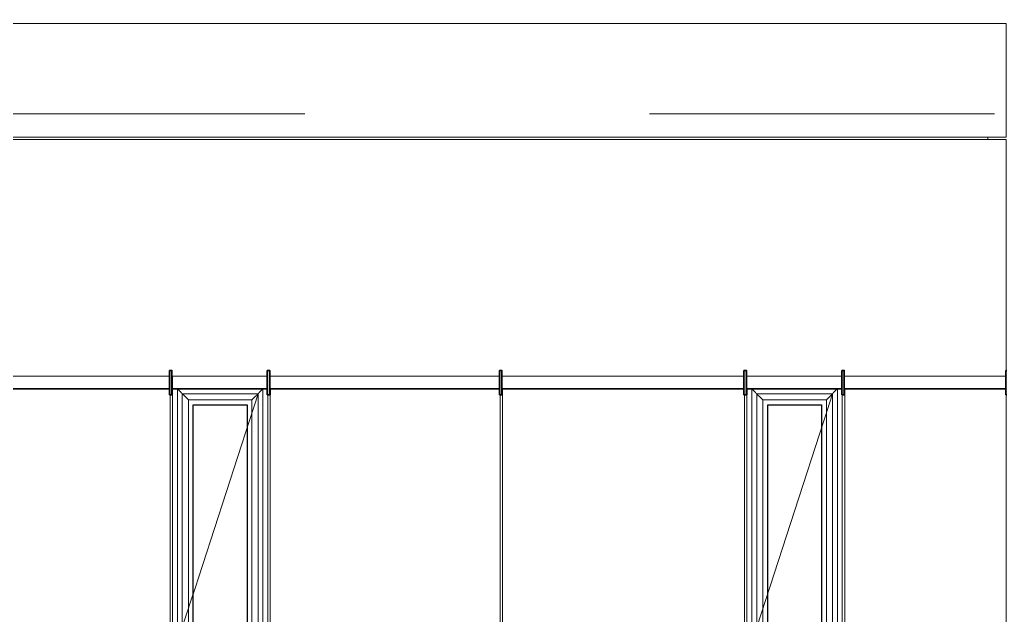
# Model space of a CAD drawing. Header units: millimetres. Extents: x -46169 to 174149, y -86316 to 18123.
# Drawn here: x 114139 to 118175, y -70309 to -67873 of the extents above; entities that cross this region are included whole.
import ezdxf

# ---------------------------------------------------------------- set-up
doc = ezdxf.new("R2010")
doc.units = ezdxf.units.MM
doc.header["$MEASUREMENT"] = 0
doc.linetypes.add('Dashed', pattern=[2822.222233, 1411.111116, -1411.111116])
doc.linetypes.add('Wipeout_Contour', pattern=[1000, 0, -1000])
for name, color, linetype, lineweight, true_color in [('A04_A04_1_A-35-M_FFE_Sanitary_Pen_No__105', 7, 'Continuous', 15, 0xa6a6a6), ('A04_A04_1_New_A-25-M_Curtain_Wall_Pen_No__23', 7, 'Continuous', 30, 0x2a2a2a), ('A04_A04_1_New_A-25-M_Curtain_Wall_Pen_No__44', 7, 'Continuous', 35, 0x444444), ('A04_A04_1_New_A-25-M_Curtain_Wall_Pen_No__63', 7, 'Continuous', 20, 0x606060)]:
    doc.layers.add(name, color=color, linetype=linetype, lineweight=lineweight, true_color=true_color)
doc.layers.add('A04_A04_1_New_A-25-M_Curtain_Wall', color=7, linetype='Continuous')
for name, color, linetype, lineweight in [('A04_A04_1_New_A-25-M_Curtain_Wall_Pen_No__2', 8, 'Continuous', 15), ('A04_A04_1_New_A-25-M_Curtain_Wall_Pen_No__3', 7, 'Continuous', 18), ('A04_A04_1_New_A-25-M_Curtain_Wall_Pen_No__87', 8, 'Continuous', 20)]:
    doc.layers.add(name, color=color, linetype=linetype, lineweight=lineweight)

msp = doc.modelspace()

# ---------------------------------------------------------------- wipeouts: each hides what was drawn before it
at = {"color": 254, "linetype": 'Wipeout_Contour', "lineweight": 0, "ltscale": 1061988.203704401}
msp.add_wipeout([(109930.2, -67857.9), (109930.2, -67907.9), (109935.2, -67907.9), (109935.2, -67887.9), (118175.2, -67887.9), (118175.2, -67907.9), (118180.2, -67907.9), (118180.2, -67857.9)], dxfattribs=at).dxf.layer = 'A04_A04_1_New_A-25-M_Curtain_Wall'
at = {"color": 254, "linetype": 'Wipeout_Contour', "lineweight": 0, "ltscale": 1093173.70973909}
msp.add_wipeout([(118100.2, -68362.9), (118175.2, -68362.9), (118175.2, -69307.9), (118185.2, -69307.9), (118185.2, -68362.9), (118260.2, -68362.9), (118260.2, -68357.9), (118100.2, -68357.9)], dxfattribs=at).dxf.layer = 'A04_A04_1_New_A-25-M_Curtain_Wall'
at = {"color": 254, "linetype": 'Wipeout_Contour', "lineweight": 0, "ltscale": 811993.153854}
msp.add_wipeout([(115163.9, -69384.7), (115163.9, -71352.9), (116104.1, -71352.9), (116104.1, -69407.9), (116101.8, -69407.9), (116101.8, -69384.7)], dxfattribs=at).dxf.layer = 'A04_A04_1_New_A-25-M_Curtain_Wall'
at = {"color": 254, "linetype": 'Wipeout_Contour', "lineweight": 0, "ltscale": 823129.538805}
msp.add_wipeout([(117514.2, -71352.9), (118175.2, -71352.9), (118175.2, -69407.9), (118172.9, -69407.9), (118172.9, -69384.7), (117514.2, -69384.7)], dxfattribs=at).dxf.layer = 'A04_A04_1_New_A-25-M_Curtain_Wall'
at = {"color": 254, "linetype": 'Wipeout_Contour', "lineweight": 0, "ltscale": 403591.757015}
msp.add_wipeout([(114848.9, -69447.9), (114848.9, -71267.9), (114849, -69447.9)], dxfattribs=at).dxf.layer = 'A04_A04_1_New_A-25-M_Curtain_Wall'
at = {"color": 254, "linetype": 'Wipeout_Contour', "lineweight": 0, "ltscale": 409627.414777}
msp.add_wipeout([(117199.1, -69447.9), (117199.1, -71267.9), (117199.2, -69447.9)], dxfattribs=at).dxf.layer = 'A04_A04_1_New_A-25-M_Curtain_Wall'

# ---------------------------------------------------------------- next in the draw order: linework, layer by layer
at = {"layer": 'A04_A04_1_New_A-25-M_Curtain_Wall_Pen_No__44', "linetype": 'Continuous'}
msp.add_line((118177.9, -69407.9), (118172.9, -69407.9), dxfattribs=at)
at = {"layer": 'A04_A04_1_New_A-25-M_Curtain_Wall_Pen_No__87', "linetype": 'Continuous'}
msp.add_line((118175.2, -70357.9), (118175.2, -69407.9), dxfattribs=at)

# ---------------------------------------------------------------- next in the draw order: wipeouts: each hides what was drawn before it
at = {"color": 254, "linetype": 'Wipeout_Contour', "lineweight": 0, "ltscale": 531857.36797}
msp.add_wipeout([(109955.2, -68352.9), (109955.2, -68362.9), (118100.2, -68362.9), (118100.2, -68352.9)], dxfattribs=at).dxf.layer = 'A04_A04_1_New_A-25-M_Curtain_Wall'
at = {"color": 254, "linetype": 'Wipeout_Contour', "lineweight": 0, "ltscale": 538818.923264}
msp.add_wipeout([(115153.9, -70357.9), (115163.9, -70357.9), (115163.9, -69407.9), (115153.9, -69407.9)], dxfattribs=at).dxf.layer = 'A04_A04_1_New_A-25-M_Curtain_Wall'
at = {"color": 254, "linetype": 'Wipeout_Contour', "lineweight": 0, "ltscale": 542071.698147}
msp.add_wipeout([(116104.1, -69407.9), (116104.1, -70357.9), (116114.1, -70357.9), (116114.1, -69407.9)], dxfattribs=at).dxf.layer = 'A04_A04_1_New_A-25-M_Curtain_Wall'
at = {"color": 254, "linetype": 'Wipeout_Contour', "lineweight": 0, "ltscale": 546877.85827}
msp.add_wipeout([(117504.3, -70357.9), (117514.2, -70357.9), (117514.2, -69407.9), (117504.3, -69407.9)], dxfattribs=at).dxf.layer = 'A04_A04_1_New_A-25-M_Curtain_Wall'

# ---------------------------------------------------------------- next in the draw order: wipeouts: each hides what was drawn before it
at = {"color": 254, "linetype": 'Wipeout_Contour', "lineweight": 0, "ltscale": 5627447.604024815}
msp.add_wipeout([(109935.2, -69331.1), (111402.3, -69331.1), (111402.3, -69307.9), (111414.6, -69307.9), (111414.6, -69331.1), (112402, -69331.1), (112402, -69307.9), (112414.3, -69307.9), (112414.3, -69331.1), (112801.7, -69331.1), (112801.7, -69307.9), (112813.9, -69307.9), (112813.9, -69331.1), (113751.7, -69331.1), (113751.7, -69307.9), (113763.9, -69307.9), (113763.9, -69331.1), (114751.7, -69331.1), (114751.7, -69307.9), (114763.9, -69307.9), (114763.9, -69331.1), (115151.6, -69331.1), (115151.6, -69307.9), (115163.8, -69307.9), (115163.8, -69331.1), (116101.8, -69331.1), (116101.8, -69307.9), (116114, -69307.9), (116114, -69331.1), (117101.9, -69331.1), (117101.9, -69307.9), (117114.1, -69307.9), (117114.1, -69331.1), (117502, -69331.1), (117502, -69307.9), (117514.2, -69307.9), (117514.2, -69331.1), (118172.9, -69331.1), (118172.9, -69307.9), (118175.2, -69307.9), (118175.2, -68362.9), (109935.2, -68362.9)], dxfattribs=at).dxf.layer = 'A04_A04_1_New_A-25-M_Curtain_Wall'
at = {"color": 254, "linetype": 'Wipeout_Contour', "lineweight": 0, "ltscale": 674075.866041}
msp.add_wipeout([(115088.9, -71287.9), (115133.9, -71332.9), (115133.9, -69384.7), (115132.1, -69384.7), (115088.9, -69427.9)], dxfattribs=at).dxf.layer = 'A04_A04_1_New_A-25-M_Curtain_Wall'
at = {"color": 254, "linetype": 'Wipeout_Contour', "lineweight": 0, "ltscale": 684137.764939}
msp.add_wipeout([(117439.2, -71287.9), (117484.2, -71332.9), (117484.2, -69384.7), (117482.5, -69384.7), (117439.2, -69427.9)], dxfattribs=at).dxf.layer = 'A04_A04_1_New_A-25-M_Curtain_Wall'

# ---------------------------------------------------------------- next in the draw order: linework, layer by layer
at = {"layer": 'A04_A04_1_New_A-25-M_Curtain_Wall_Pen_No__44', "linetype": 'Continuous'}
msp.add_line((118177.9, -69307.9), (118172.9, -69307.9), dxfattribs=at)

# ---------------------------------------------------------------- next in the draw order: wipeouts: each hides what was drawn before it
at = {"color": 254, "linetype": 'Wipeout_Contour', "lineweight": 0, "ltscale": 1091749.882821786}
msp.add_wipeout([(118175.2, -68352.9), (118100.2, -68352.9), (118100.2, -68357.9), (118260.2, -68357.9), (118260.2, -68352.9), (118185.2, -68352.9), (118185.2, -67907.9), (118175.2, -67907.9)], dxfattribs=at).dxf.layer = 'A04_A04_1_New_A-25-M_Curtain_Wall'
at = {"color": 254, "linetype": 'Wipeout_Contour', "lineweight": 0, "ltscale": 537119.13712}
msp.add_wipeout([(114785.7, -69384.7), (114803.9, -69402.9), (115113.9, -69402.9), (115132.1, -69384.7)], dxfattribs=at).dxf.layer = 'A04_A04_1_New_A-25-M_Curtain_Wall'
at = {"color": 254, "linetype": 'Wipeout_Contour', "lineweight": 0, "ltscale": 545189.173687}
msp.add_wipeout([(117482.5, -69384.7), (117135.9, -69384.7), (117154.1, -69402.9), (117464.2, -69402.9)], dxfattribs=at).dxf.layer = 'A04_A04_1_New_A-25-M_Curtain_Wall'
at = {"color": 254, "linetype": 'Wipeout_Contour', "lineweight": 0, "ltscale": 539540.65427}
msp.add_wipeout([(115068.9, -71267.9), (115088.9, -71287.9), (115088.9, -69427.9), (115068.9, -69447.9)], dxfattribs=at).dxf.layer = 'A04_A04_1_New_A-25-M_Curtain_Wall'
at = {"color": 254, "linetype": 'Wipeout_Contour', "lineweight": 0, "ltscale": 547583.54454}
msp.add_wipeout([(117419.2, -71267.9), (117439.2, -71287.9), (117439.2, -69427.9), (117419.2, -69447.9)], dxfattribs=at).dxf.layer = 'A04_A04_1_New_A-25-M_Curtain_Wall'

# ---------------------------------------------------------------- next in the draw order: wipeouts: each hides what was drawn before it
at = {"color": 254, "linetype": 'Wipeout_Contour', "lineweight": 0, "ltscale": 531465.678895}
msp.add_wipeout([(109935.2, -67887.9), (109935.2, -68352.9), (118175.2, -68352.9), (118175.2, -67887.9)], dxfattribs=at).dxf.layer = 'A04_A04_1_New_A-25-M_Curtain_Wall'
at = {"color": 254, "linetype": 'Wipeout_Contour', "lineweight": 0, "ltscale": 672697.181672}
msp.add_wipeout([(114783.9, -69384.7), (114783.9, -71332.9), (114803.9, -71312.9), (114803.9, -69402.9), (114785.7, -69384.7)], dxfattribs=at).dxf.layer = 'A04_A04_1_New_A-25-M_Curtain_Wall'
at = {"color": 254, "linetype": 'Wipeout_Contour', "lineweight": 0, "ltscale": 808679.049134}
msp.add_wipeout([(115151.6, -69384.7), (115133.9, -69384.7), (115133.9, -71332.9), (115153.9, -71352.9), (115153.9, -69407.9), (115151.6, -69407.9)], dxfattribs=at).dxf.layer = 'A04_A04_1_New_A-25-M_Curtain_Wall'
at = {"color": 254, "linetype": 'Wipeout_Contour', "lineweight": 0, "ltscale": 682751.099052}
msp.add_wipeout([(117134.1, -69384.7), (117134.1, -71332.9), (117154.1, -71312.9), (117154.1, -69402.9), (117135.9, -69384.7)], dxfattribs=at).dxf.layer = 'A04_A04_1_New_A-25-M_Curtain_Wall'
at = {"color": 254, "linetype": 'Wipeout_Contour', "lineweight": 0, "ltscale": 820759.672811}
msp.add_wipeout([(117484.3, -69384.7), (117484.3, -71332.9), (117504.3, -71352.9), (117504.3, -69407.9), (117502, -69407.9), (117502, -69384.7)], dxfattribs=at).dxf.layer = 'A04_A04_1_New_A-25-M_Curtain_Wall'

# ---------------------------------------------------------------- next in the draw order: linework, layer by layer
at = {"layer": 'A04_A04_1_A-35-M_FFE_Sanitary_Pen_No__105', "linetype": 'Dashed'}
msp.add_line((105427.1, -68257.9), (131120.2, -68257.9), dxfattribs=at)
at = {"layer": 'A04_A04_1_New_A-25-M_Curtain_Wall_Pen_No__87', "linetype": 'Continuous'}
for p, q in [((118175.2, -67887.9), (109935.2, -67887.9)), ((118175.2, -68352.9), (118175.2, -67887.9)), ((118175.2, -67907.9), (118175.2, -67907.9)), ((109935.2, -68352.9), (118175.2, -68352.9)), ((118175.2, -68362.9), (109935.2, -68362.9)), ((118100.2, -68357.9), (118100.2, -68352.9)), ((118100.2, -68362.9), (118100.2, -68357.9)), ((118175.2, -69307.9), (118175.2, -68362.9))]:
    msp.add_line(p, q, dxfattribs=at)

# ---------------------------------------------------------------- next in the draw order: wipeouts: each hides what was drawn before it
at = {"color": 254, "linetype": 'Wipeout_Contour', "lineweight": 0, "ltscale": 538513.870035}
msp.add_wipeout([(114764, -71352.9), (114784, -71332.9), (114783.9, -69384.7), (114764, -69384.7)], dxfattribs=at).dxf.layer = 'A04_A04_1_New_A-25-M_Curtain_Wall'
at = {"color": 254, "linetype": 'Wipeout_Contour', "lineweight": 0, "ltscale": 546550.503789}
msp.add_wipeout([(117114.2, -71352.9), (117134.2, -71332.9), (117134.1, -69384.7), (117114.2, -69384.7)], dxfattribs=at).dxf.layer = 'A04_A04_1_New_A-25-M_Curtain_Wall'

# ---------------------------------------------------------------- next in the draw order: wipeouts: each hides what was drawn before it
at = {"color": 254, "linetype": 'Wipeout_Contour', "lineweight": 0, "ltscale": 804988.284866}
msp.add_wipeout([(113764, -71352.9), (114753.9, -71352.9), (114753.9, -69407.9), (114751.7, -69407.9), (114751.7, -69384.7), (113764, -69384.7)], dxfattribs=at).dxf.layer = 'A04_A04_1_New_A-25-M_Curtain_Wall'
at = {"color": 254, "linetype": 'Wipeout_Contour', "lineweight": 0, "ltscale": 817047.721905}
msp.add_wipeout([(116114.1, -71352.9), (117104.1, -71352.9), (117104.1, -69407.9), (117101.9, -69407.9), (117101.9, -69384.7), (116114.1, -69384.7)], dxfattribs=at).dxf.layer = 'A04_A04_1_New_A-25-M_Curtain_Wall'
at = {"color": 254, "linetype": 'Wipeout_Contour', "lineweight": 0, "ltscale": 538679.576768}
msp.add_wipeout([(114848.9, -71267.9), (114848.9, -69447.9), (114803.9, -69402.9), (114803.9, -71312.9)], dxfattribs=at).dxf.layer = 'A04_A04_1_New_A-25-M_Curtain_Wall'
at = {"color": 254, "linetype": 'Wipeout_Contour', "lineweight": 0, "ltscale": 546717.373303}
msp.add_wipeout([(117199.1, -71267.9), (117199.1, -69447.9), (117154.1, -69402.9), (117154.1, -71312.9)], dxfattribs=at).dxf.layer = 'A04_A04_1_New_A-25-M_Curtain_Wall'

# ---------------------------------------------------------------- next in the draw order: wipeouts: each hides what was drawn before it
at = {"color": 254, "linetype": 'Wipeout_Contour', "lineweight": 0, "ltscale": 534695.011318}
msp.add_wipeout([(114751.7, -69381.1), (113761.9, -69381.1), (113762, -69384.7), (114751.7, -69384.7)], dxfattribs=at).dxf.layer = 'A04_A04_1_New_A-25-M_Curtain_Wall'
at = {"color": 254, "linetype": 'Wipeout_Contour', "lineweight": 0, "ltscale": 537451.896244}
msp.add_wipeout([(114754, -70357.9), (114764, -70357.9), (114764, -69407.9), (114754, -69407.9)], dxfattribs=at).dxf.layer = 'A04_A04_1_New_A-25-M_Curtain_Wall'
at = {"color": 254, "linetype": 'Wipeout_Contour', "lineweight": 0, "ltscale": 537184.471903}
msp.add_wipeout([(115113.9, -69402.9), (114803.9, -69402.9), (114848.9, -69447.9), (115068.9, -69447.9)], dxfattribs=at).dxf.layer = 'A04_A04_1_New_A-25-M_Curtain_Wall'
at = {"color": 254, "linetype": 'Wipeout_Contour', "lineweight": 0, "ltscale": 545503.056486}
msp.add_wipeout([(117104.2, -70357.9), (117114.2, -70357.9), (117114.2, -69407.9), (117104.2, -69407.9)], dxfattribs=at).dxf.layer = 'A04_A04_1_New_A-25-M_Curtain_Wall'
at = {"color": 254, "linetype": 'Wipeout_Contour', "lineweight": 0, "ltscale": 545253.54256}
msp.add_wipeout([(117154.1, -69402.9), (117199.1, -69447.9), (117419.2, -69447.9), (117464.2, -69402.9)], dxfattribs=at).dxf.layer = 'A04_A04_1_New_A-25-M_Curtain_Wall'

# ---------------------------------------------------------------- next in the draw order: wipeouts: each hides what was drawn before it
at = {"color": 254, "linetype": 'Wipeout_Contour', "lineweight": 0, "ltscale": 534639.586228}
msp.add_wipeout([(113762.1, -69331.1), (113761.9, -69381.1), (114751.7, -69381.1), (114751.7, -69331.1)], dxfattribs=at).dxf.layer = 'A04_A04_1_New_A-25-M_Curtain_Wall'
at = {"color": 254, "linetype": 'Wipeout_Contour', "lineweight": 0, "ltscale": 539131.210176}
msp.add_wipeout([(114849, -71267.9), (115068.9, -71267.9), (115068.9, -69447.9), (114849, -69447.9)], dxfattribs=at).dxf.layer = 'A04_A04_1_New_A-25-M_Curtain_Wall'
at = {"color": 254, "linetype": 'Wipeout_Contour', "lineweight": 0, "ltscale": 547171.672371}
msp.add_wipeout([(117199.2, -71267.9), (117419.2, -71267.9), (117419.2, -69447.9), (117199.2, -69447.9)], dxfattribs=at).dxf.layer = 'A04_A04_1_New_A-25-M_Curtain_Wall'

# ---------------------------------------------------------------- next in the draw order: hatches: boundary and pattern name
at = {"layer": 'A04_A04_1_New_A-25-M_Curtain_Wall', "linetype": 'Continuous', "lineweight": 0, "true_color": 0xffffff}
msp.add_hatch(color=7, dxfattribs=at).paths.add_polyline_path([(114751.7, -69407.9), (114756.7, -69407.9), (114756.7, -69307.9), (114751.7, -69307.9)])

# ---------------------------------------------------------------- next in the draw order: linework, layer by layer
at = {"layer": 'A04_A04_1_New_A-25-M_Curtain_Wall_Pen_No__23', "linetype": 'Continuous'}
for p, q in [((114848.9, -69447.9), (115068.9, -69447.9)), ((114848.9, -71267.9), (114848.9, -69447.9)), ((115068.9, -69447.9), (115068.9, -71267.9)), ((117199.1, -69447.9), (117419.2, -69447.9)), ((117199.1, -71267.9), (117199.1, -69447.9)), ((117419.2, -69447.9), (117419.2, -71267.9))]:
    msp.add_line(p, q, dxfattribs=at)
at = {"layer": 'A04_A04_1_New_A-25-M_Curtain_Wall_Pen_No__63', "linetype": 'Continuous'}
for p, q in [((114849, -69447.9), (114849, -71267.9)), ((117199.2, -69447.9), (117199.2, -71267.9))]:
    msp.add_line(p, q, dxfattribs=at)
at = {"layer": 'A04_A04_1_New_A-25-M_Curtain_Wall_Pen_No__87', "linetype": 'Continuous'}
for p, q in [((114828.9, -71287.9), (114828.9, -69427.9)), ((114828.9, -69427.9), (115088.9, -69427.9)), ((115088.9, -69427.9), (115088.9, -71287.9)), ((117179.1, -71287.9), (117179.1, -69427.9)), ((117179.1, -69427.9), (117439.2, -69427.9)), ((117439.2, -69427.9), (117439.2, -71287.9))]:
    msp.add_line(p, q, dxfattribs=at)

# ---------------------------------------------------------------- next in the draw order: wipeouts: each hides what was drawn before it
at = {"color": 254, "linetype": 'Wipeout_Contour', "lineweight": 0, "ltscale": 1206852.032353299}
msp.add_wipeout([(114761.7, -69307.9), (114761.7, -69407.9), (114764, -69407.9), (114764, -69384.7), (114761.9, -69384.7), (114761.9, -69381.1), (114762.1, -69331.1), (114763.9, -69331.1), (114763.9, -69307.9)], dxfattribs=at).dxf.layer = 'A04_A04_1_New_A-25-M_Curtain_Wall'

# ---------------------------------------------------------------- next in the draw order: linework, layer by layer
at = {"layer": 'A04_A04_1_New_A-25-M_Curtain_Wall_Pen_No__2', "linetype": 'Continuous'}
for p, q in [((114761.7, -69307.9), (114763.9, -69307.9)), ((114764, -69407.9), (114761.7, -69407.9))]:
    msp.add_line(p, q, dxfattribs=at)
at = {"layer": 'A04_A04_1_New_A-25-M_Curtain_Wall_Pen_No__44', "linetype": 'Continuous'}
for p, q in [((114756.7, -69307.9), (114751.7, -69307.9)), ((114761.7, -69307.9), (114756.7, -69307.9)), ((114756.7, -69407.9), (114751.7, -69407.9)), ((114761.7, -69407.9), (114756.7, -69407.9))]:
    msp.add_line(p, q, dxfattribs=at)
at = {"layer": 'A04_A04_1_New_A-25-M_Curtain_Wall_Pen_No__87', "linetype": 'Continuous'}
msp.add_line((114753.9, -70357.9), (114753.9, -69407.9), dxfattribs=at)

# ---------------------------------------------------------------- next in the draw order: wipeouts: each hides what was drawn before it
at = {"color": 254, "linetype": 'Wipeout_Contour', "lineweight": 0, "ltscale": 537089.3118}
msp.add_wipeout([(115151.6, -69381.1), (114761.9, -69381.1), (114761.9, -69384.7), (115151.6, -69384.7)], dxfattribs=at).dxf.layer = 'A04_A04_1_New_A-25-M_Curtain_Wall'

# ---------------------------------------------------------------- next in the draw order: linework, layer by layer
at = {"layer": 'A04_A04_1_New_A-25-M_Curtain_Wall_Pen_No__3', "linetype": 'Continuous'}
msp.add_line((115113.9, -69402.9), (114803.9, -70357.9), dxfattribs=at)
at = {"layer": 'A04_A04_1_New_A-25-M_Curtain_Wall_Pen_No__87', "linetype": 'Continuous'}
for p, q in [((114803.9, -71312.9), (114803.9, -69402.9)), ((114803.9, -69402.9), (115113.9, -69402.9)), ((115113.9, -69402.9), (115113.9, -71312.9))]:
    msp.add_line(p, q, dxfattribs=at)

# ---------------------------------------------------------------- next in the draw order: wipeouts: each hides what was drawn before it
at = {"color": 254, "linetype": 'Wipeout_Contour', "lineweight": 0, "ltscale": 537034.135021}
msp.add_wipeout([(114762.1, -69331.1), (114761.9, -69381.1), (115151.6, -69381.1), (115151.6, -69331.1)], dxfattribs=at).dxf.layer = 'A04_A04_1_New_A-25-M_Curtain_Wall'

# ---------------------------------------------------------------- next in the draw order: hatches: boundary and pattern name
at = {"layer": 'A04_A04_1_New_A-25-M_Curtain_Wall', "linetype": 'Continuous', "lineweight": 0, "true_color": 0xffffff}
for points in [[(114756.7, -69407.9), (114761.7, -69407.9), (114761.7, -69307.9), (114756.7, -69307.9)], [(115151.6, -69407.9), (115156.6, -69407.9), (115156.6, -69307.9), (115151.6, -69307.9)]]:
    msp.add_hatch(color=7, dxfattribs=at).paths.add_polyline_path(points)

# ---------------------------------------------------------------- next in the draw order: linework, layer by layer
at = {"layer": 'A04_A04_1_New_A-25-M_Curtain_Wall_Pen_No__2', "linetype": 'Continuous'}
for p, q in [((113762.1, -69331.1), (114751.7, -69331.1)), ((114762.1, -69331.1), (114761.9, -69381.1)), ((114751.7, -69381.1), (113761.9, -69381.1)), ((114751.7, -69384.7), (113762, -69384.7)), ((114761.9, -69381.1), (114761.9, -69384.7))]:
    msp.add_line(p, q, dxfattribs=at)
at = {"layer": 'A04_A04_1_New_A-25-M_Curtain_Wall_Pen_No__44', "linetype": 'Continuous'}
for p, q in [((114751.7, -69307.9), (114751.7, -69407.9)), ((114761.7, -69307.9), (114761.7, -69407.9))]:
    msp.add_line(p, q, dxfattribs=at)
at = {"layer": 'A04_A04_1_New_A-25-M_Curtain_Wall_Pen_No__87', "linetype": 'Continuous'}
for p, q in [((114764, -69384.7), (114764, -71352.9)), ((114783.9, -69384.7), (114783.9, -71332.9)), ((114785.7, -69384.7), (114828.9, -69427.9)), ((115132.1, -69384.7), (115088.9, -69427.9)), ((115133.9, -71332.9), (115133.9, -69384.7)), ((115133.9, -69384.7), (115133.9, -71332.9))]:
    msp.add_line(p, q, dxfattribs=at)

# ---------------------------------------------------------------- next in the draw order: wipeouts: each hides what was drawn before it
at = {"color": 254, "linetype": 'Wipeout_Contour', "lineweight": 0, "ltscale": 1209934.138863554}
msp.add_wipeout([(115163.8, -69307.9), (115161.6, -69307.9), (115161.6, -69407.9), (115163.9, -69407.9), (115163.9, -69384.7), (115161.9, -69384.7), (115161.9, -69381.1), (115162, -69331.1), (115163.8, -69331.1)], dxfattribs=at).dxf.layer = 'A04_A04_1_New_A-25-M_Curtain_Wall'

# ---------------------------------------------------------------- next in the draw order: linework, layer by layer
at = {"layer": 'A04_A04_1_New_A-25-M_Curtain_Wall_Pen_No__2', "linetype": 'Continuous'}
for p, q in [((115161.6, -69307.9), (115163.9, -69307.9)), ((115163.9, -69407.9), (115161.6, -69407.9))]:
    msp.add_line(p, q, dxfattribs=at)
at = {"layer": 'A04_A04_1_New_A-25-M_Curtain_Wall_Pen_No__44', "linetype": 'Continuous'}
for p, q in [((115156.6, -69307.9), (115151.6, -69307.9)), ((115161.6, -69307.9), (115156.6, -69307.9)), ((115156.6, -69407.9), (115151.6, -69407.9)), ((115161.6, -69407.9), (115156.6, -69407.9))]:
    msp.add_line(p, q, dxfattribs=at)
at = {"layer": 'A04_A04_1_New_A-25-M_Curtain_Wall_Pen_No__87', "linetype": 'Continuous'}
msp.add_line((115153.9, -71352.9), (115153.9, -69407.9), dxfattribs=at)

# ---------------------------------------------------------------- next in the draw order: wipeouts: each hides what was drawn before it
at = {"color": 254, "linetype": 'Wipeout_Contour', "lineweight": 0, "ltscale": 539403.671241}
msp.add_wipeout([(116101.8, -69381.1), (115161.9, -69381.1), (115161.9, -69384.7), (116101.8, -69384.7)], dxfattribs=at).dxf.layer = 'A04_A04_1_New_A-25-M_Curtain_Wall'

# ---------------------------------------------------------------- next in the draw order: wipeouts: each hides what was drawn before it
at = {"color": 254, "linetype": 'Wipeout_Contour', "lineweight": 0, "ltscale": 539348.731756}
msp.add_wipeout([(115162, -69331.1), (115161.9, -69381.1), (116101.8, -69381.1), (116101.8, -69331.1)], dxfattribs=at).dxf.layer = 'A04_A04_1_New_A-25-M_Curtain_Wall'

# ---------------------------------------------------------------- next in the draw order: hatches: boundary and pattern name
at = {"layer": 'A04_A04_1_New_A-25-M_Curtain_Wall', "linetype": 'Continuous', "lineweight": 0, "true_color": 0xffffff}
for points in [[(115156.6, -69407.9), (115161.6, -69407.9), (115161.6, -69307.9), (115156.6, -69307.9)], [(116101.8, -69407.9), (116106.8, -69407.9), (116106.8, -69307.9), (116101.8, -69307.9)]]:
    msp.add_hatch(color=7, dxfattribs=at).paths.add_polyline_path(points)

# ---------------------------------------------------------------- next in the draw order: linework, layer by layer
at = {"layer": 'A04_A04_1_New_A-25-M_Curtain_Wall_Pen_No__2', "linetype": 'Continuous'}
for p, q in [((114762.1, -69331.1), (115151.6, -69331.1)), ((115162, -69331.1), (115161.9, -69381.1)), ((115151.6, -69381.1), (114761.9, -69381.1)), ((115151.6, -69384.7), (114761.9, -69384.7)), ((115161.9, -69381.1), (115161.9, -69384.7))]:
    msp.add_line(p, q, dxfattribs=at)
at = {"layer": 'A04_A04_1_New_A-25-M_Curtain_Wall_Pen_No__44', "linetype": 'Continuous'}
for p, q in [((115151.6, -69307.9), (115151.6, -69407.9)), ((115161.6, -69307.9), (115161.6, -69407.9))]:
    msp.add_line(p, q, dxfattribs=at)
at = {"layer": 'A04_A04_1_New_A-25-M_Curtain_Wall_Pen_No__87', "linetype": 'Continuous'}
msp.add_line((115163.9, -69384.7), (115163.9, -70357.9), dxfattribs=at)

# ---------------------------------------------------------------- next in the draw order: wipeouts: each hides what was drawn before it
at = {"color": 254, "linetype": 'Wipeout_Contour', "lineweight": 0, "ltscale": 1217267.615047535}
msp.add_wipeout([(116111.8, -69307.9), (116111.8, -69407.9), (116114.1, -69407.9), (116114.1, -69384.7), (116112, -69384.7), (116112, -69381.1), (116112.2, -69331.1), (116114, -69331.1), (116114, -69307.9)], dxfattribs=at).dxf.layer = 'A04_A04_1_New_A-25-M_Curtain_Wall'

# ---------------------------------------------------------------- next in the draw order: linework, layer by layer
at = {"layer": 'A04_A04_1_New_A-25-M_Curtain_Wall_Pen_No__2', "linetype": 'Continuous'}
for p, q in [((116111.8, -69307.9), (116114.1, -69307.9)), ((116114.1, -69407.9), (116111.8, -69407.9))]:
    msp.add_line(p, q, dxfattribs=at)
at = {"layer": 'A04_A04_1_New_A-25-M_Curtain_Wall_Pen_No__44', "linetype": 'Continuous'}
for p, q in [((116106.8, -69307.9), (116101.8, -69307.9)), ((116111.8, -69307.9), (116106.8, -69307.9)), ((116106.8, -69407.9), (116101.8, -69407.9)), ((116111.8, -69407.9), (116106.8, -69407.9))]:
    msp.add_line(p, q, dxfattribs=at)
at = {"layer": 'A04_A04_1_New_A-25-M_Curtain_Wall_Pen_No__87', "linetype": 'Continuous'}
msp.add_line((116104.1, -70357.9), (116104.1, -69407.9), dxfattribs=at)

# ---------------------------------------------------------------- next in the draw order: wipeouts: each hides what was drawn before it
at = {"color": 254, "linetype": 'Wipeout_Contour', "lineweight": 0, "ltscale": 542752.067978}
msp.add_wipeout([(117101.9, -69381.1), (116112, -69381.1), (116112, -69384.7), (117101.9, -69384.7)], dxfattribs=at).dxf.layer = 'A04_A04_1_New_A-25-M_Curtain_Wall'

# ---------------------------------------------------------------- next in the draw order: wipeouts: each hides what was drawn before it
at = {"color": 254, "linetype": 'Wipeout_Contour', "lineweight": 0, "ltscale": 542697.468577}
msp.add_wipeout([(116112.2, -69331.1), (116112, -69381.1), (117101.9, -69381.1), (117101.9, -69331.1)], dxfattribs=at).dxf.layer = 'A04_A04_1_New_A-25-M_Curtain_Wall'

# ---------------------------------------------------------------- next in the draw order: hatches: boundary and pattern name
at = {"layer": 'A04_A04_1_New_A-25-M_Curtain_Wall', "linetype": 'Continuous', "lineweight": 0, "true_color": 0xffffff}
for points in [[(116106.8, -69407.9), (116111.8, -69407.9), (116111.8, -69307.9), (116106.8, -69307.9)], [(117101.9, -69407.9), (117106.9, -69407.9), (117106.9, -69307.9), (117101.9, -69307.9)]]:
    msp.add_hatch(color=7, dxfattribs=at).paths.add_polyline_path(points)

# ---------------------------------------------------------------- next in the draw order: linework, layer by layer
at = {"layer": 'A04_A04_1_New_A-25-M_Curtain_Wall_Pen_No__2', "linetype": 'Continuous'}
for p, q in [((115162, -69331.1), (116101.8, -69331.1)), ((116112.2, -69331.1), (116112, -69381.1)), ((116101.8, -69381.1), (115161.9, -69381.1)), ((116101.8, -69384.7), (115161.9, -69384.7)), ((116112, -69381.1), (116112, -69384.7))]:
    msp.add_line(p, q, dxfattribs=at)
at = {"layer": 'A04_A04_1_New_A-25-M_Curtain_Wall_Pen_No__44', "linetype": 'Continuous'}
for p, q in [((116101.8, -69307.9), (116101.8, -69407.9)), ((116111.8, -69307.9), (116111.8, -69407.9))]:
    msp.add_line(p, q, dxfattribs=at)
at = {"layer": 'A04_A04_1_New_A-25-M_Curtain_Wall_Pen_No__87', "linetype": 'Continuous'}
msp.add_line((116114.1, -69384.7), (116114.1, -70357.9), dxfattribs=at)

# ---------------------------------------------------------------- next in the draw order: wipeouts: each hides what was drawn before it
at = {"color": 254, "linetype": 'Wipeout_Contour', "lineweight": 0, "ltscale": 1225003.487893665}
msp.add_wipeout([(117114.1, -69307.9), (117111.9, -69307.9), (117111.9, -69407.9), (117114.2, -69407.9), (117114.2, -69384.7), (117112.1, -69384.7), (117112.1, -69381.1), (117112.3, -69331.1), (117114.1, -69331.1)], dxfattribs=at).dxf.layer = 'A04_A04_1_New_A-25-M_Curtain_Wall'

# ---------------------------------------------------------------- next in the draw order: linework, layer by layer
at = {"layer": 'A04_A04_1_New_A-25-M_Curtain_Wall_Pen_No__2', "linetype": 'Continuous'}
for p, q in [((117111.9, -69307.9), (117114.1, -69307.9)), ((117114.2, -69407.9), (117111.9, -69407.9))]:
    msp.add_line(p, q, dxfattribs=at)
at = {"layer": 'A04_A04_1_New_A-25-M_Curtain_Wall_Pen_No__44', "linetype": 'Continuous'}
for p, q in [((117106.9, -69307.9), (117101.9, -69307.9)), ((117111.9, -69307.9), (117106.9, -69307.9)), ((117106.9, -69407.9), (117101.9, -69407.9)), ((117111.9, -69407.9), (117106.9, -69407.9))]:
    msp.add_line(p, q, dxfattribs=at)
at = {"layer": 'A04_A04_1_New_A-25-M_Curtain_Wall_Pen_No__87', "linetype": 'Continuous'}
msp.add_line((117104.1, -70357.9), (117104.1, -69407.9), dxfattribs=at)

# ---------------------------------------------------------------- next in the draw order: wipeouts: each hides what was drawn before it
at = {"color": 254, "linetype": 'Wipeout_Contour', "lineweight": 0, "ltscale": 545159.687514}
msp.add_wipeout([(117502, -69381.1), (117112.1, -69381.1), (117112.1, -69384.7), (117502, -69384.7)], dxfattribs=at).dxf.layer = 'A04_A04_1_New_A-25-M_Curtain_Wall'

# ---------------------------------------------------------------- next in the draw order: linework, layer by layer
at = {"layer": 'A04_A04_1_New_A-25-M_Curtain_Wall_Pen_No__3', "linetype": 'Continuous'}
msp.add_line((117464.2, -69402.9), (117154.1, -70357.9), dxfattribs=at)
at = {"layer": 'A04_A04_1_New_A-25-M_Curtain_Wall_Pen_No__87', "linetype": 'Continuous'}
for p, q in [((117154.1, -71312.9), (117154.1, -69402.9)), ((117154.1, -69402.9), (117464.2, -69402.9)), ((117464.2, -69402.9), (117464.2, -71312.9))]:
    msp.add_line(p, q, dxfattribs=at)

# ---------------------------------------------------------------- next in the draw order: wipeouts: each hides what was drawn before it
at = {"color": 254, "linetype": 'Wipeout_Contour', "lineweight": 0, "ltscale": 545105.330445}
msp.add_wipeout([(117112.3, -69331.1), (117112.1, -69381.1), (117502, -69381.1), (117502, -69331.1)], dxfattribs=at).dxf.layer = 'A04_A04_1_New_A-25-M_Curtain_Wall'

# ---------------------------------------------------------------- next in the draw order: hatches: boundary and pattern name
at = {"layer": 'A04_A04_1_New_A-25-M_Curtain_Wall', "linetype": 'Continuous', "lineweight": 0, "true_color": 0xffffff}
for points in [[(117106.9, -69407.9), (117111.9, -69407.9), (117111.9, -69307.9), (117106.9, -69307.9)], [(117502, -69407.9), (117507, -69407.9), (117507, -69307.9), (117502, -69307.9)]]:
    msp.add_hatch(color=7, dxfattribs=at).paths.add_polyline_path(points)

# ---------------------------------------------------------------- next in the draw order: linework, layer by layer
at = {"layer": 'A04_A04_1_New_A-25-M_Curtain_Wall_Pen_No__2', "linetype": 'Continuous'}
for p, q in [((116112.2, -69331.1), (117101.9, -69331.1)), ((117112.3, -69331.1), (117112.1, -69381.1)), ((117101.9, -69381.1), (116112, -69381.1)), ((117101.9, -69384.7), (116112, -69384.7)), ((117112.1, -69381.1), (117112.1, -69384.7))]:
    msp.add_line(p, q, dxfattribs=at)
at = {"layer": 'A04_A04_1_New_A-25-M_Curtain_Wall_Pen_No__44', "linetype": 'Continuous'}
for p, q in [((117101.9, -69307.9), (117101.9, -69407.9)), ((117111.9, -69307.9), (117111.9, -69407.9))]:
    msp.add_line(p, q, dxfattribs=at)
at = {"layer": 'A04_A04_1_New_A-25-M_Curtain_Wall_Pen_No__87', "linetype": 'Continuous'}
for p, q in [((117114.2, -69384.7), (117114.2, -71352.9)), ((117134.1, -69384.7), (117134.1, -71332.9)), ((117135.9, -69384.7), (117179.1, -69427.9)), ((117482.5, -69384.7), (117439.2, -69427.9)), ((117484.2, -71332.9), (117484.2, -69384.7)), ((117484.3, -69384.7), (117484.3, -71332.9))]:
    msp.add_line(p, q, dxfattribs=at)

# ---------------------------------------------------------------- next in the draw order: wipeouts: each hides what was drawn before it
at = {"color": 254, "linetype": 'Wipeout_Contour', "lineweight": 0, "ltscale": 1228102.939152383}
msp.add_wipeout([(117514.2, -69307.9), (117512, -69307.9), (117512, -69407.9), (117514.2, -69407.9), (117514.2, -69384.7), (117512.2, -69384.7), (117512.2, -69381.1), (117512.4, -69331.1), (117514.2, -69331.1)], dxfattribs=at).dxf.layer = 'A04_A04_1_New_A-25-M_Curtain_Wall'

# ---------------------------------------------------------------- next in the draw order: linework, layer by layer
at = {"layer": 'A04_A04_1_New_A-25-M_Curtain_Wall_Pen_No__2', "linetype": 'Continuous'}
for p, q in [((117512, -69307.9), (117514.2, -69307.9)), ((117514.2, -69407.9), (117512, -69407.9))]:
    msp.add_line(p, q, dxfattribs=at)
at = {"layer": 'A04_A04_1_New_A-25-M_Curtain_Wall_Pen_No__44', "linetype": 'Continuous'}
for p, q in [((117507, -69307.9), (117502, -69307.9)), ((117512, -69307.9), (117507, -69307.9)), ((117507, -69407.9), (117502, -69407.9)), ((117512, -69407.9), (117507, -69407.9))]:
    msp.add_line(p, q, dxfattribs=at)
at = {"layer": 'A04_A04_1_New_A-25-M_Curtain_Wall_Pen_No__87', "linetype": 'Continuous'}
msp.add_line((117504.3, -71352.9), (117504.3, -69407.9), dxfattribs=at)

# ---------------------------------------------------------------- next in the draw order: wipeouts: each hides what was drawn before it
at = {"color": 254, "linetype": 'Wipeout_Contour', "lineweight": 0, "ltscale": 547004.742519}
msp.add_wipeout([(118172.9, -69381.1), (117512.2, -69381.1), (117512.2, -69384.7), (118172.9, -69384.7)], dxfattribs=at).dxf.layer = 'A04_A04_1_New_A-25-M_Curtain_Wall'

# ---------------------------------------------------------------- next in the draw order: wipeouts: each hides what was drawn before it
at = {"color": 254, "linetype": 'Wipeout_Contour', "lineweight": 0, "ltscale": 546950.569398}
msp.add_wipeout([(117512.4, -69331.1), (117512.2, -69381.1), (118172.9, -69381.1), (118172.9, -69331.1)], dxfattribs=at).dxf.layer = 'A04_A04_1_New_A-25-M_Curtain_Wall'

# ---------------------------------------------------------------- next in the draw order: hatches: boundary and pattern name
at = {"layer": 'A04_A04_1_New_A-25-M_Curtain_Wall', "linetype": 'Continuous', "lineweight": 0, "true_color": 0xffffff}
for points in [[(117507, -69407.9), (117512, -69407.9), (117512, -69307.9), (117507, -69307.9)], [(118172.9, -69407.9), (118177.9, -69407.9), (118177.9, -69307.9), (118172.9, -69307.9)]]:
    msp.add_hatch(color=7, dxfattribs=at).paths.add_polyline_path(points)

# ---------------------------------------------------------------- next in the draw order: linework, layer by layer
at = {"layer": 'A04_A04_1_New_A-25-M_Curtain_Wall_Pen_No__2', "linetype": 'Continuous'}
for p, q in [((117112.3, -69331.1), (117502, -69331.1)), ((117512.4, -69331.1), (117512.2, -69381.1)), ((117512.4, -69331.1), (118172.9, -69331.1)), ((117502, -69381.1), (117112.1, -69381.1)), ((117502, -69384.7), (117112.1, -69384.7)), ((118172.9, -69381.1), (117512.2, -69381.1)), ((117512.2, -69381.1), (117512.2, -69384.7)), ((118172.9, -69384.7), (117512.2, -69384.7))]:
    msp.add_line(p, q, dxfattribs=at)
at = {"layer": 'A04_A04_1_New_A-25-M_Curtain_Wall_Pen_No__44', "linetype": 'Continuous'}
for p, q in [((117502, -69307.9), (117502, -69407.9)), ((117512, -69307.9), (117512, -69407.9)), ((118172.9, -69307.9), (118172.9, -69407.9))]:
    msp.add_line(p, q, dxfattribs=at)
at = {"layer": 'A04_A04_1_New_A-25-M_Curtain_Wall_Pen_No__87', "linetype": 'Continuous'}
msp.add_line((117514.2, -69384.7), (117514.2, -70357.9), dxfattribs=at)

doc.saveas('drawing.dxf')
